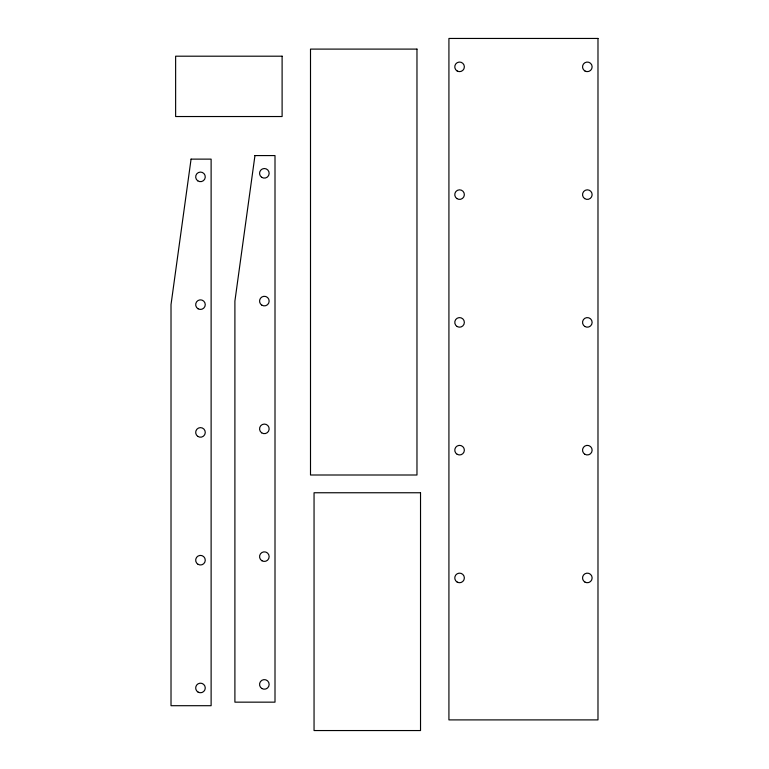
<?xml version="1.0" encoding="UTF-8"?>
<svg xmlns="http://www.w3.org/2000/svg" width="769" height="769" viewBox="0 0 769 769"><rect width="100%" height="100%" fill="white"/><g stroke="black" fill="none" stroke-linecap="round" stroke-linejoin="round"><path stroke-width="1.15" d="M191.068 159.125L171.016 304.639L171.016 705.702L211.119 705.702L211.119 159.125L191.068 159.125M254.952 155.578L234.901 301.092L234.901 702.155L275.004 702.155L275.004 155.578L254.952 155.578M597.984 38.45L448.923 38.45L448.923 719.899L597.984 719.899L597.984 38.45M416.971 49.101L310.503 49.101L310.503 475.002L416.971 475.002L416.971 49.101M282.108 56.195L175.63 56.195L175.63 116.532L282.108 116.532L282.108 56.195M420.528 492.756L314.05 492.756L314.05 730.55L420.528 730.55L420.528 492.756M584.94 582.085A4.787 4.787 0 0 0 592.13 577.932A4.787 4.787 0 0 0 584.94 573.78A4.787 4.787 0 0 0 584.94 582.085M457.171 582.085A4.787 4.787 0 0 0 464.361 577.932A4.787 4.787 0 0 0 457.171 573.78A4.787 4.787 0 0 0 457.171 582.085M584.94 454.306A4.787 4.787 0 0 0 592.13 450.163A4.787 4.787 0 0 0 584.94 446.01A4.787 4.787 0 0 0 584.94 454.306M457.171 454.306A4.787 4.787 0 0 0 464.361 450.163A4.787 4.787 0 0 0 457.171 446.01A4.787 4.787 0 0 0 457.171 454.306M584.94 326.537A4.787 4.787 0 0 0 592.13 322.384A4.787 4.787 0 0 0 584.94 318.241A4.787 4.787 0 0 0 584.94 326.537M457.171 326.537A4.787 4.787 0 0 0 464.361 322.384A4.787 4.787 0 0 0 457.171 318.241A4.787 4.787 0 0 0 457.171 326.537M584.651 198.585A4.787 4.787 0 0 0 592.12 194.961A4.787 4.787 0 0 0 585.247 190.308A4.787 4.787 0 0 0 584.651 198.585M456.882 198.585A4.787 4.787 0 0 0 464.341 194.961A4.787 4.787 0 0 0 457.468 190.308A4.787 4.787 0 0 0 456.882 198.585M584.94 70.998A4.787 4.787 0 0 0 592.13 66.845A4.787 4.787 0 0 0 584.94 62.693A4.787 4.787 0 0 0 584.94 70.998M457.171 70.998A4.787 4.787 0 0 0 464.361 66.845A4.787 4.787 0 0 0 457.171 62.693A4.787 4.787 0 0 0 457.171 70.998M261.96 688.563A4.787 4.787 0 0 0 269.15 684.41A4.787 4.787 0 0 0 261.96 680.257A4.787 4.787 0 0 0 261.96 688.563M261.96 560.784A4.787 4.787 0 0 0 269.15 556.641A4.787 4.787 0 0 0 261.96 552.488A4.787 4.787 0 0 0 261.96 560.784M261.671 432.832A4.787 4.787 0 0 0 269.14 429.208A4.787 4.787 0 0 0 262.267 424.555A4.787 4.787 0 0 0 261.671 432.832M261.96 305.245A4.787 4.787 0 0 0 269.15 301.092A4.787 4.787 0 0 0 261.96 296.94A4.787 4.787 0 0 0 261.96 305.245M261.671 177.293A4.787 4.787 0 0 0 269.14 173.659A4.787 4.787 0 0 0 262.267 169.007A4.787 4.787 0 0 0 261.671 177.293M197.787 180.84A4.787 4.787 0 0 0 205.256 177.216A4.787 4.787 0 0 0 198.383 172.564A4.787 4.787 0 0 0 197.787 180.84M198.075 308.792A4.787 4.787 0 0 0 205.265 304.639A4.787 4.787 0 0 0 198.075 300.496A4.787 4.787 0 0 0 198.075 308.792M197.787 436.379A4.787 4.787 0 0 0 205.256 432.755A4.787 4.787 0 0 0 198.383 428.102A4.787 4.787 0 0 0 197.787 436.379M198.075 564.34A4.787 4.787 0 0 0 205.265 560.188A4.787 4.787 0 0 0 198.075 556.035A4.787 4.787 0 0 0 198.075 564.34M198.075 692.11A4.787 4.787 0 0 0 205.265 687.957A4.787 4.787 0 0 0 198.075 683.814A4.787 4.787 0 0 0 198.075 692.11"/></g></svg>
